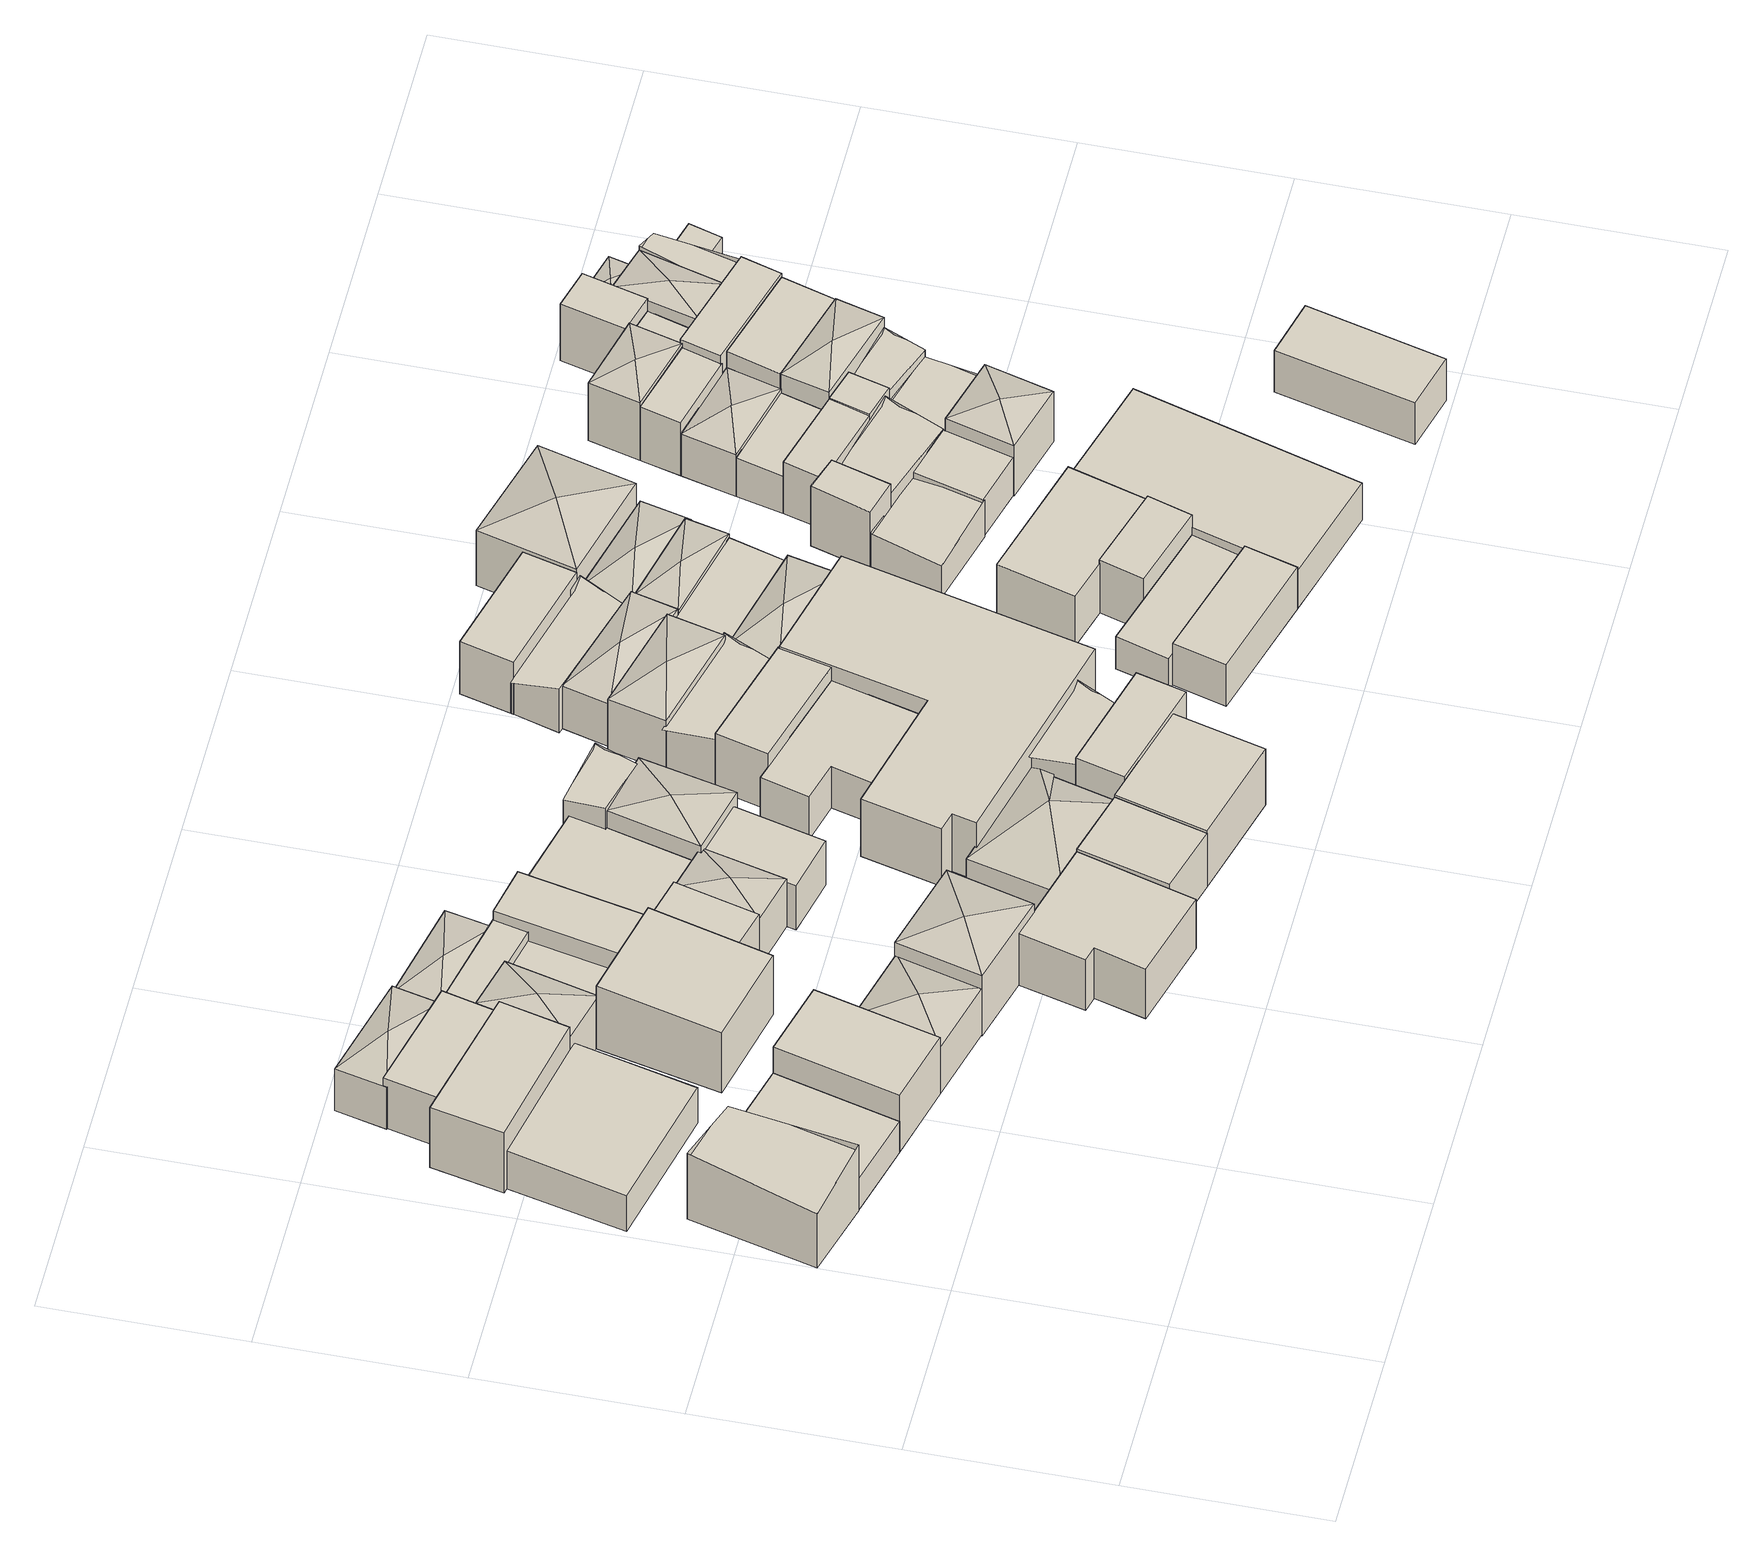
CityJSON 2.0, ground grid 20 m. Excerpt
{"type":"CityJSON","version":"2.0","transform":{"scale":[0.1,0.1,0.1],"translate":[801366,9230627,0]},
"CityObjects":{
"building1":{"type":"Building","attributes":{"Building Type":"Residential","Roof Shape":"gable","Roof Material":"Concrete Aluminum Tile","Roof Material Code":2,"Roof Direction":"northwest","Building Height":7.22,"Roof Slope":26.5,"Footprint Area":105.76,"Solar PV Capacity Low":13.24,"Solar PV Capacity High":17.39,"Solar Annual Energy Low":19094,"Solar Annual Energy High":25164,"Suitable PV Area":79.05},"geometry":[{"type":"MultiSurface","lod":"2.2","boundaries":[[[0,1,2,3]],[[3,2,4,5]],[[2,1,6,4]],[[1,0,7,6]],[[0,3,5,7]],[[5,4,6,7]]]}]},
"building2":{"type":"Building","attributes":{"Building Type":"Residential","Roof Shape":"flat","Roof Material":"Concrete Aluminum Tile","Roof Material Code":2,"Roof Direction":"northwest","Building Height":4.13,"Roof Slope":11.6,"Footprint Area":110.93,"Solar PV Capacity Low":13.89,"Solar PV Capacity High":18.24,"Solar Annual Energy Low":20027,"Solar Annual Energy High":26394,"Suitable PV Area":82.92},"geometry":[{"type":"MultiSurface","lod":"2.2","boundaries":[[[8,9,10,11]],[[11,10,12,13]],[[10,9,14,12]],[[9,8,15,14]],[[8,11,13,15]],[[13,12,14,15]]]}]},
"building3":{"type":"Building","attributes":{"Building Type":"Residential","Roof Shape":"shed","Roof Material":"Concrete Aluminum Tile","Roof Material Code":2,"Roof Direction":"northwest","Building Height":4.68,"Roof Slope":11.2,"Footprint Area":185.72,"Solar PV Capacity Low":23.25,"Solar PV Capacity High":30.54,"Solar Annual Energy Low":33531,"Solar Annual Energy High":44192,"Suitable PV Area":138.83},"geometry":[{"type":"MultiSurface","lod":"2.2","boundaries":[[[16,17,18,19]],[[19,18,20,21]],[[18,17,22,20]],[[17,16,23,22]],[[16,19,21,23]],[[21,20,22,23]]]}]},
"building4":{"type":"Building","attributes":{"Building Type":"Residential","Roof Shape":"flat","Roof Material":"Concrete Aluminum Tile","Roof Material Code":2,"Roof Direction":"northwest","Building Height":7.89,"Roof Slope":10.2,"Footprint Area":103.19,"Solar PV Capacity Low":12.92,"Solar PV Capacity High":16.97,"Solar Annual Energy Low":18631,"Solar Annual Energy High":24553,"Suitable PV Area":77.14},"geometry":[{"type":"MultiSurface","lod":"2.2","boundaries":[[[24,25,26,27]],[[27,26,28,29]],[[26,25,30,28]],[[25,24,31,30]],[[24,27,29,31]],[[29,28,30,31]]]}]},
"building5":{"type":"Building","attributes":{"Building Type":"Residential","Roof Shape":"flat","Roof Material":"Concrete Aluminum Tile","Roof Material Code":2,"Roof Direction":"northwest","Building Height":7.5,"Roof Slope":12.9,"Footprint Area":102.4,"Solar PV Capacity Low":12.82,"Solar PV Capacity High":16.84,"Solar Annual Energy Low":18487,"Solar Annual Energy High":24365,"Suitable PV Area":76.54},"geometry":[{"type":"MultiSurface","lod":"2.2","boundaries":[[[10,32,33,11]],[[11,33,34,35]],[[33,32,36,34]],[[32,10,37,36]],[[10,11,35,37]],[[35,34,36,37]]]}]},
"building6":{"type":"Building","attributes":{"Building Type":"Residential","Roof Shape":"flat","Roof Material":"Concrete Aluminum Tile","Roof Material Code":2,"Roof Direction":"northwest","Building Height":6.5,"Roof Slope":14.9,"Footprint Area":69.99,"Solar PV Capacity Low":8.76,"Solar PV Capacity High":11.51,"Solar Annual Energy Low":12636,"Solar Annual Energy High":16653,"Suitable PV Area":52.32},"geometry":[{"type":"MultiSurface","lod":"2.2","boundaries":[[[38,39,26,40]],[[40,26,41,42]],[[26,39,43,41]],[[39,38,44,43]],[[38,40,42,44]],[[42,41,43,44]]]}]},
"building7":{"type":"Building","attributes":{"Building Type":"Residential","Roof Shape":"hip","Roof Material":"Concrete Aluminum Tile","Roof Material Code":2,"Roof Direction":"northwest","Building Height":5.49,"Roof Slope":28.9,"Footprint Area":57.15,"Solar PV Capacity Low":7.16,"Solar PV Capacity High":9.4,"Solar Annual Energy Low":10317,"Solar Annual Energy High":13597,"Suitable PV Area":42.72},"geometry":[{"type":"MultiSurface","lod":"2.2","boundaries":[[[45,46,47,48]],[[48,47,49,50]],[[47,46,51,49]],[[46,45,52,51]],[[45,48,50,52]],[[50,49,53]],[[49,51,53]],[[51,52,53]],[[52,50,53]]]}]},
"building8":{"type":"Building","attributes":{"Building Type":"Residential","Roof Shape":"hip","Roof Material":"Concrete Aluminum Tile","Roof Material Code":2,"Roof Direction":"northwest","Building Height":6.13,"Roof Slope":29.4,"Footprint Area":73.47,"Solar PV Capacity Low":9.2,"Solar PV Capacity High":12.08,"Solar Annual Energy Low":13265,"Solar Annual Energy High":17482,"Suitable PV Area":54.92},"geometry":[{"type":"MultiSurface","lod":"2.2","boundaries":[[[54,55,56,32]],[[32,56,57,58]],[[56,55,59,57]],[[55,54,60,59]],[[54,32,58,60]],[[58,57,61]],[[57,59,61]],[[59,60,61]],[[60,58,61]]]}]},
"building9":{"type":"Building","attributes":{"Building Type":"Residential","Roof Shape":"hip","Roof Material":"Concrete Aluminum Tile","Roof Material Code":2,"Roof Direction":"northwest","Building Height":6.45,"Roof Slope":25.4,"Footprint Area":54.97,"Solar PV Capacity Low":6.88,"Solar PV Capacity High":9.04,"Solar Annual Energy Low":9925,"Solar Annual Energy High":13080,"Suitable PV Area":41.09},"geometry":[{"type":"MultiSurface","lod":"2.2","boundaries":[[[62,25,63,64]],[[64,63,65,66]],[[63,25,67,65]],[[25,62,68,67]],[[62,64,66,68]],[[66,65,69]],[[65,67,69]],[[67,68,69]],[[68,66,69]]]}]},
"building10":{"type":"Building","attributes":{"Building Type":"Residential","Roof Shape":"shed","Roof Material":"Concrete Aluminum Tile","Roof Material Code":2,"Roof Direction":"northwest","Building Height":7.83,"Roof Slope":18.7,"Footprint Area":134.21,"Solar PV Capacity Low":16.8,"Solar PV Capacity High":22.07,"Solar Annual Energy Low":24230,"Solar Annual Energy High":31934,"Suitable PV Area":100.32},"geometry":[{"type":"MultiSurface","lod":"2.2","boundaries":[[[70,71,72,73]],[[73,72,74,75]],[[72,71,76,74]],[[71,70,77,76]],[[70,73,75,77]],[[75,74,76,77]]]}]},
"building11":{"type":"Building","attributes":{"Building Type":"Residential","Roof Shape":"flat","Roof Material":"Concrete Aluminum Tile","Roof Material Code":2,"Roof Direction":"northwest","Building Height":4.42,"Roof Slope":11.5,"Footprint Area":55.48,"Solar PV Capacity Low":6.95,"Solar PV Capacity High":9.12,"Solar Annual Energy Low":10016,"Solar Annual Energy High":13200,"Suitable PV Area":41.47},"geometry":[{"type":"MultiSurface","lod":"2.2","boundaries":[[[64,63,78,79]],[[79,78,80,81]],[[78,63,82,80]],[[63,64,83,82]],[[64,79,81,83]],[[81,80,82,83]]]}]},
"building12":{"type":"Building","attributes":{"Building Type":"Residential","Roof Shape":"hip","Roof Material":"Concrete Aluminum Tile","Roof Material Code":2,"Roof Direction":"northwest","Building Height":7.87,"Roof Slope":21.6,"Footprint Area":88.75,"Solar PV Capacity Low":11.11,"Solar PV Capacity High":14.6,"Solar Annual Energy Low":16024,"Solar Annual Energy High":21118,"Suitable PV Area":66.34},"geometry":[{"type":"MultiSurface","lod":"2.2","boundaries":[[[84,85,86,87]],[[87,86,88,89]],[[86,85,90,88]],[[85,84,91,90]],[[84,87,89,91]],[[89,88,92]],[[88,90,92]],[[90,91,92]],[[91,89,92]]]}]},
"building13":{"type":"Building","attributes":{"Building Type":"Residential","Roof Shape":"shed","Roof Material":"Concrete Aluminum Tile","Roof Material Code":2,"Roof Direction":"northwest","Building Height":5.52,"Roof Slope":18,"Footprint Area":36.79,"Solar PV Capacity Low":4.61,"Solar PV Capacity High":6.05,"Solar Annual Energy Low":6643,"Solar Annual Energy High":8754,"Suitable PV Area":27.5},"geometry":[{"type":"MultiSurface","lod":"2.2","boundaries":[[[93,94,62,64,95]],[[95,64,96,97]],[[64,62,98,96]],[[62,94,99,98]],[[94,93,100,99]],[[93,95,97,100]],[[97,96,98,99,100]]]}]},
"building14":{"type":"Building","attributes":{"Building Type":"Residential","Roof Shape":"shed","Roof Material":"Concrete Aluminum Tile","Roof Material Code":2,"Roof Direction":"northwest","Building Height":6.46,"Roof Slope":15.8,"Footprint Area":128.31,"Solar PV Capacity Low":16.07,"Solar PV Capacity High":21.1,"Solar Annual Energy Low":23166,"Solar Annual Energy High":30531,"Suitable PV Area":95.91},"geometry":[{"type":"MultiSurface","lod":"2.2","boundaries":[[[101,102,103,104,105,106]],[[106,105,107,108]],[[105,104,109,107]],[[104,103,110,109]],[[103,102,111,110]],[[102,101,112,111]],[[101,106,108,112]],[[108,107,109,110,111,112]]]}]},
"building15":{"type":"Building","attributes":{"Building Type":"Residential","Roof Shape":"hip","Roof Material":"Concrete Aluminum Tile","Roof Material Code":2,"Roof Direction":"northwest","Building Height":4.58,"Roof Slope":28.4,"Footprint Area":53.28,"Solar PV Capacity Low":6.67,"Solar PV Capacity High":8.76,"Solar Annual Energy Low":9619,"Solar Annual Energy High":12677,"Suitable PV Area":39.82},"geometry":[{"type":"MultiSurface","lod":"2.2","boundaries":[[[47,93,113,48]],[[48,113,114,115]],[[113,93,116,114]],[[93,47,117,116]],[[47,48,115,117]],[[115,114,118]],[[114,116,118]],[[116,117,118]],[[117,115,118]]]}]},
"building16":{"type":"Building","attributes":{"Building Type":"Residential","Roof Shape":"flat","Roof Material":"Concrete Aluminum Tile","Roof Material Code":2,"Roof Direction":"northwest","Building Height":7.01,"Roof Slope":8.9,"Footprint Area":42.12,"Solar PV Capacity Low":5.27,"Solar PV Capacity High":6.93,"Solar Annual Energy Low":7604,"Solar Annual Energy High":10021,"Suitable PV Area":31.48},"geometry":[{"type":"MultiSurface","lod":"2.2","boundaries":[[[119,120,121,122]],[[122,121,123,124]],[[121,120,125,123]],[[120,119,126,125]],[[119,122,124,126]],[[124,123,125,126]]]}]},
"building17":{"type":"Building","attributes":{"Building Type":"Residential","Roof Shape":"flat","Roof Material":"Concrete Aluminum Tile","Roof Material Code":2,"Roof Direction":"northwest","Building Height":6.85,"Roof Slope":13.2,"Footprint Area":67.96,"Solar PV Capacity Low":8.51,"Solar PV Capacity High":11.18,"Solar Annual Energy Low":12270,"Solar Annual Energy High":16171,"Suitable PV Area":50.8},"geometry":[{"type":"MultiSurface","lod":"2.2","boundaries":[[[127,128,129,130]],[[130,129,131,132]],[[129,128,133,131]],[[128,127,134,133]],[[127,130,132,134]],[[132,131,133,134]]]}]},
"building18":{"type":"Building","attributes":{"Building Type":"Residential","Roof Shape":"hip","Roof Material":"Concrete Aluminum Tile","Roof Material Code":2,"Roof Direction":"northwest","Building Height":6.29,"Roof Slope":25.9,"Footprint Area":47.4,"Solar PV Capacity Low":5.94,"Solar PV Capacity High":7.8,"Solar Annual Energy Low":8558,"Solar Annual Energy High":11279,"Suitable PV Area":35.43},"geometry":[{"type":"MultiSurface","lod":"2.2","boundaries":[[[135,136,122,121]],[[121,122,137,138]],[[122,136,139,137]],[[136,135,140,139]],[[135,121,138,140]],[[138,137,141]],[[137,139,141]],[[139,140,141]],[[140,138,141]]]}]},
"building19":{"type":"Building","attributes":{"Building Type":"Residential","Roof Shape":"flat","Roof Material":"Concrete Aluminum Tile","Roof Material Code":2,"Roof Direction":"northwest","Building Height":7.1,"Roof Slope":7.3,"Footprint Area":67.69,"Solar PV Capacity Low":8.48,"Solar PV Capacity High":11.13,"Solar Annual Energy Low":12221,"Solar Annual Energy High":16106,"Suitable PV Area":50.6},"geometry":[{"type":"MultiSurface","lod":"2.2","boundaries":[[[142,106,143,144]],[[144,143,145,146]],[[143,106,147,145]],[[106,142,148,147]],[[142,144,146,148]],[[146,145,147,148]]]}]},
"building20":{"type":"Building","attributes":{"Building Type":"Residential","Roof Shape":"shed","Roof Material":"Concrete Aluminum Tile","Roof Material Code":2,"Roof Direction":"northwest","Building Height":4.85,"Roof Slope":13.1,"Footprint Area":131.95,"Solar PV Capacity Low":16.52,"Solar PV Capacity High":21.7,"Solar Annual Energy Low":23822,"Solar Annual Energy High":31396,"Suitable PV Area":98.63},"geometry":[{"type":"MultiSurface","lod":"2.2","boundaries":[[[149,150,151,152]],[[152,151,153,154]],[[151,150,155,153]],[[150,149,156,155]],[[149,152,154,156]],[[154,153,155,156]]]}]},
"building21":{"type":"Building","attributes":{"Building Type":"Residential","Roof Shape":"shed","Roof Material":"Concrete Aluminum Tile","Roof Material Code":2,"Roof Direction":"northwest","Building Height":5.81,"Roof Slope":19,"Footprint Area":61.01,"Solar PV Capacity Low":7.64,"Solar PV Capacity High":10.03,"Solar Annual Energy Low":11016,"Solar Annual Energy High":14518,"Suitable PV Area":45.61},"geometry":[{"type":"MultiSurface","lod":"2.2","boundaries":[[[157,158,159,160]],[[160,159,161,162]],[[159,158,163,161]],[[158,157,164,163]],[[157,160,162,164]],[[162,161,163,164]]]}]},
"building22":{"type":"Building","attributes":{"Building Type":"Residential","Roof Shape":"hip","Roof Material":"Concrete Aluminum Tile","Roof Material Code":2,"Roof Direction":"northwest","Building Height":4.32,"Roof Slope":23.6,"Footprint Area":125.4,"Solar PV Capacity Low":15.7,"Solar PV Capacity High":20.62,"Solar Annual Energy Low":22640,"Solar Annual Energy High":29837,"Suitable PV Area":93.73},"geometry":[{"type":"MultiSurface","lod":"2.2","boundaries":[[[165,166,167,168,169,170]],[[170,169,171,172]],[[169,168,173,171]],[[168,167,174,173]],[[167,166,175,174]],[[166,165,176,175]],[[165,170,172,176]],[[172,171,177]],[[171,173,177]],[[173,174,177]],[[174,175,177]],[[175,176,177]],[[176,172,177]]]}]},
"building23":{"type":"Building","attributes":{"Building Type":"Residential","Roof Shape":"hip","Roof Material":"Concrete Aluminum Tile","Roof Material Code":2,"Roof Direction":"northwest","Building Height":7.17,"Roof Slope":25.2,"Footprint Area":71.19,"Solar PV Capacity Low":8.91,"Solar PV Capacity High":11.71,"Solar Annual Energy Low":12853,"Solar Annual Energy High":16939,"Suitable PV Area":53.21},"geometry":[{"type":"MultiSurface","lod":"2.2","boundaries":[[[178,179,180,181]],[[181,180,182,183]],[[180,179,184,182]],[[179,178,185,184]],[[178,181,183,185]],[[183,182,186]],[[182,184,186]],[[184,185,186]],[[185,183,186]]]}]},
"building24":{"type":"Building","attributes":{"Building Type":"Residential","Roof Shape":"flat","Roof Material":"Concrete Aluminum Tile","Roof Material Code":2,"Roof Direction":"northwest","Building Height":7.36,"Roof Slope":13,"Footprint Area":106.56,"Solar PV Capacity Low":13.34,"Solar PV Capacity High":17.52,"Solar Annual Energy Low":19238,"Solar Annual Energy High":25354,"Suitable PV Area":79.65},"geometry":[{"type":"MultiSurface","lod":"2.2","boundaries":[[[142,144,187,188]],[[188,187,189,190]],[[187,144,191,189]],[[144,142,192,191]],[[142,188,190,192]],[[190,189,191,192]]]}]},
"building25":{"type":"Building","attributes":{"Building Type":"Residential","Roof Shape":"gable","Roof Material":"Concrete Aluminum Tile","Roof Material Code":2,"Roof Direction":"northwest","Building Height":7.01,"Roof Slope":32,"Footprint Area":28.76,"Solar PV Capacity Low":3.6,"Solar PV Capacity High":4.73,"Solar Annual Energy Low":5192,"Solar Annual Energy High":6843,"Suitable PV Area":21.5},"geometry":[{"type":"MultiSurface","lod":"2.2","boundaries":[[[193,194,195,196]],[[196,195,197,198]],[[195,194,199,197]],[[194,193,200,199]],[[193,196,198,200]],[[198,197,199,200]]]}]},
"building26":{"type":"Building","attributes":{"Building Type":"Residential","Roof Shape":"flat","Roof Material":"Concrete Aluminum Tile","Roof Material Code":2,"Roof Direction":"northwest","Building Height":7.93,"Roof Slope":13.1,"Footprint Area":59.6,"Solar PV Capacity Low":7.46,"Solar PV Capacity High":9.8,"Solar Annual Energy Low":10760,"Solar Annual Energy High":14181,"Suitable PV Area":44.55},"geometry":[{"type":"MultiSurface","lod":"2.2","boundaries":[[[201,169,202,203]],[[203,202,204,205]],[[202,169,206,204]],[[169,201,207,206]],[[201,203,205,207]],[[205,204,206,207]]]}]},
"building27":{"type":"Building","attributes":{"Building Type":"Residential","Roof Shape":"gable","Roof Material":"Concrete Aluminum Tile","Roof Material Code":2,"Roof Direction":"northwest","Building Height":5.54,"Roof Slope":34.6,"Footprint Area":46.16,"Solar PV Capacity Low":5.78,"Solar PV Capacity High":7.59,"Solar Annual Energy Low":8333,"Solar Annual Energy High":10982,"Suitable PV Area":34.5},"geometry":[{"type":"MultiSurface","lod":"2.2","boundaries":[[[208,201,209,210]],[[210,209,211,212]],[[209,201,213,211]],[[201,208,214,213]],[[208,210,212,214]],[[212,211,213,214]]]}]},
"building28":{"type":"Building","attributes":{"Building Type":"Residential","Roof Shape":"shed","Roof Material":"Concrete Aluminum Tile","Roof Material Code":2,"Roof Direction":"northwest","Building Height":5.38,"Roof Slope":12.7,"Footprint Area":113.31,"Solar PV Capacity Low":14.19,"Solar PV Capacity High":18.63,"Solar Annual Energy Low":20458,"Solar Annual Energy High":26961,"Suitable PV Area":84.7},"geometry":[{"type":"MultiSurface","lod":"2.2","boundaries":[[[215,216,217,218,219,220]],[[220,219,221,222]],[[219,218,223,221]],[[218,217,224,223]],[[217,216,225,224]],[[216,215,226,225]],[[215,220,222,226]],[[222,221,223,224,225,226]]]}]},
"building29":{"type":"Building","attributes":{"Building Type":"Residential","Roof Shape":"flat","Roof Material":"Concrete Aluminum Tile","Roof Material Code":2,"Roof Direction":"northwest","Building Height":7.58,"Roof Slope":11.7,"Footprint Area":454.85,"Solar PV Capacity Low":56.95,"Solar PV Capacity High":74.8,"Solar Annual Energy Low":82120,"Solar Annual Energy High":108228,"Suitable PV Area":340},"geometry":[{"type":"MultiSurface","lod":"2.2","boundaries":[[[227,219,228,229,230,231,232,233]],[[233,232,234,235]],[[232,231,236,234]],[[231,230,237,236]],[[230,229,238,237]],[[229,228,239,238]],[[228,219,240,239]],[[219,227,241,240]],[[227,233,235,241]],[[235,234,236,237,238,239,240,241]]]}]},
"building30":{"type":"Building","attributes":{"Building Type":"Residential","Roof Shape":"flat","Roof Material":"Concrete Glazed Tile","Roof Material Code":1,"Roof Direction":"northwest","Building Height":7.42,"Roof Slope":12.2,"Footprint Area":64.78,"Solar PV Capacity Low":8.11,"Solar PV Capacity High":10.65,"Solar Annual Energy Low":11696,"Solar Annual Energy High":15414,"Suitable PV Area":48.42},"geometry":[{"type":"MultiSurface","lod":"2.2","boundaries":[[[242,243,220,244]],[[244,220,245,246]],[[220,243,247,245]],[[243,242,248,247]],[[242,244,246,248]],[[246,245,247,248]]]}]},
"building31":{"type":"Building","attributes":{"Building Type":"Residential","Roof Shape":"gable","Roof Material":"Concrete Aluminum Tile","Roof Material Code":2,"Roof Direction":"northwest","Building Height":5.22,"Roof Slope":26.1,"Footprint Area":65.42,"Solar PV Capacity Low":8.19,"Solar PV Capacity High":10.76,"Solar Annual Energy Low":11810,"Solar Annual Energy High":15565,"Suitable PV Area":48.9},"geometry":[{"type":"MultiSurface","lod":"2.2","boundaries":[[[249,242,244,250]],[[250,244,251,252]],[[244,242,253,251]],[[242,249,254,253]],[[249,250,252,254]],[[252,251,253,254]]]}]},
"building32":{"type":"Building","attributes":{"Building Type":"Residential","Roof Shape":"hip","Roof Material":"Concrete Aluminum Tile","Roof Material Code":2,"Roof Direction":"northwest","Building Height":6.74,"Roof Slope":27.2,"Footprint Area":69.08,"Solar PV Capacity Low":8.65,"Solar PV Capacity High":11.36,"Solar Annual Energy Low":12472,"Solar Annual Energy High":16437,"Suitable PV Area":51.64},"geometry":[{"type":"MultiSurface","lod":"2.2","boundaries":[[[255,256,257,258]],[[258,257,259,260]],[[257,256,261,259]],[[256,255,262,261]],[[255,258,260,262]],[[260,259,263]],[[259,261,263]],[[261,262,263]],[[262,260,263]]]}]},
"building33":{"type":"Building","attributes":{"Building Type":"Residential","Roof Shape":"hip","Roof Material":"Concrete Aluminum Tile","Roof Material Code":2,"Roof Direction":"northwest","Building Height":5.63,"Roof Slope":26.9,"Footprint Area":63.54,"Solar PV Capacity Low":7.96,"Solar PV Capacity High":10.45,"Solar Annual Energy Low":11472,"Solar Annual Energy High":15119,"Suitable PV Area":47.5},"geometry":[{"type":"MultiSurface","lod":"2.2","boundaries":[[[264,265,266,267]],[[267,266,268,269]],[[266,265,270,268]],[[265,264,271,270]],[[264,267,269,271]],[[269,268,272]],[[268,270,272]],[[270,271,272]],[[271,269,272]]]}]},
"building34":{"type":"Building","attributes":{"Building Type":"Residential","Roof Shape":"flat","Roof Material":"Concrete Aluminum Tile","Roof Material Code":2,"Roof Direction":"northwest","Building Height":5.51,"Roof Slope":14.9,"Footprint Area":74.18,"Solar PV Capacity Low":9.29,"Solar PV Capacity High":12.2,"Solar Annual Energy Low":13392,"Solar Annual Energy High":17649,"Suitable PV Area":55.45},"geometry":[{"type":"MultiSurface","lod":"2.2","boundaries":[[[273,274,275,276]],[[276,275,277,278]],[[275,274,279,277]],[[274,273,280,279]],[[273,276,278,280]],[[278,277,279,280]]]}]},
"building35":{"type":"Building","attributes":{"Building Type":"Residential","Roof Shape":"gable","Roof Material":"Concrete Aluminum Tile","Roof Material Code":2,"Roof Direction":"northwest","Building Height":4.03,"Roof Slope":30.1,"Footprint Area":64.43,"Solar PV Capacity Low":8.07,"Solar PV Capacity High":10.6,"Solar Annual Energy Low":11632,"Solar Annual Energy High":15330,"Suitable PV Area":48.16},"geometry":[{"type":"MultiSurface","lod":"2.2","boundaries":[[[281,282,283,284]],[[284,283,285,286]],[[283,282,287,285]],[[282,281,288,287]],[[281,284,286,288]],[[286,285,287,288]]]}]},
"building36":{"type":"Building","attributes":{"Building Type":"Residential","Roof Shape":"hip","Roof Material":"Concrete Aluminum Tile","Roof Material Code":2,"Roof Direction":"northwest","Building Height":5.24,"Roof Slope":26.4,"Footprint Area":65.65,"Solar PV Capacity Low":8.22,"Solar PV Capacity High":10.8,"Solar Annual Energy Low":11853,"Solar Annual Energy High":15621,"Suitable PV Area":49.07},"geometry":[{"type":"MultiSurface","lod":"2.2","boundaries":[[[289,227,233,290]],[[290,233,291,292]],[[233,227,293,291]],[[227,289,294,293]],[[289,290,292,294]],[[292,291,295]],[[291,293,295]],[[293,294,295]],[[294,292,295]]]}]},
"building37":{"type":"Building","attributes":{"Building Type":"Residential","Roof Shape":"shed","Roof Material":"Concrete Aluminum Tile","Roof Material Code":2,"Roof Direction":"northwest","Building Height":4,"Roof Slope":19.4,"Footprint Area":77.12,"Solar PV Capacity Low":9.66,"Solar PV Capacity High":12.68,"Solar Annual Energy Low":13923,"Solar Annual Energy High":18350,"Suitable PV Area":57.65},"geometry":[{"type":"MultiSurface","lod":"2.2","boundaries":[[[296,297,276,298]],[[298,276,299,300]],[[276,297,301,299]],[[297,296,302,301]],[[296,298,300,302]],[[300,299,301,302]]]}]},
"building38":{"type":"Building","attributes":{"Building Type":"Residential","Roof Shape":"flat","Roof Material":"Concrete Aluminum Tile","Roof Material Code":2,"Roof Direction":"northwest","Building Height":6.92,"Roof Slope":7.7,"Footprint Area":68.35,"Solar PV Capacity Low":8.56,"Solar PV Capacity High":11.24,"Solar Annual Energy Low":12340,"Solar Annual Energy High":16263,"Suitable PV Area":51.09},"geometry":[{"type":"MultiSurface","lod":"2.2","boundaries":[[[303,304,305,306]],[[306,305,307,308]],[[305,304,309,307]],[[304,303,310,309]],[[303,306,308,310]],[[308,307,309,310]]]}]},
"building39":{"type":"Building","attributes":{"Building Type":"Residential","Roof Shape":"shed","Roof Material":"Concrete Aluminum Tile","Roof Material Code":2,"Roof Direction":"northwest","Building Height":4.63,"Roof Slope":18.3,"Footprint Area":73.44,"Solar PV Capacity Low":9.19,"Solar PV Capacity High":12.08,"Solar Annual Energy Low":13258,"Solar Annual Energy High":17474,"Suitable PV Area":54.89},"geometry":[{"type":"MultiSurface","lod":"2.2","boundaries":[[[258,257,311,312]],[[312,311,313,314]],[[311,257,315,313]],[[257,258,316,315]],[[258,312,314,316]],[[314,313,315,316]]]}]},
"building40":{"type":"Building","attributes":{"Building Type":"Residential","Roof Shape":"shed","Roof Material":"Concrete Aluminum Tile","Roof Material Code":2,"Roof Direction":"northwest","Building Height":6.82,"Roof Slope":12.6,"Footprint Area":41.54,"Solar PV Capacity Low":5.2,"Solar PV Capacity High":6.83,"Solar Annual Energy Low":7499,"Solar Annual Energy High":9884,"Suitable PV Area":31.05},"geometry":[{"type":"MultiSurface","lod":"2.2","boundaries":[[[317,318,298,319]],[[319,298,320,321]],[[298,318,322,320]],[[318,317,323,322]],[[317,319,321,323]],[[321,320,322,323]]]}]},
"building41":{"type":"Building","attributes":{"Building Type":"Residential","Roof Shape":"hip","Roof Material":"Concrete Aluminum Tile","Roof Material Code":2,"Roof Direction":"northwest","Building Height":5.27,"Roof Slope":23.1,"Footprint Area":46.8,"Solar PV Capacity Low":5.86,"Solar PV Capacity High":7.7,"Solar Annual Energy Low":8449,"Solar Annual Energy High":11135,"Suitable PV Area":34.98},"geometry":[{"type":"MultiSurface","lod":"2.2","boundaries":[[[324,325,266,312]],[[312,266,326,327]],[[266,325,328,326]],[[325,324,329,328]],[[324,312,327,329]],[[327,326,330]],[[326,328,330]],[[328,329,330]],[[329,327,330]]]}]},
"building42":{"type":"Building","attributes":{"Building Type":"Residential","Roof Shape":"shed","Roof Material":"Concrete Aluminum Tile","Roof Material Code":2,"Roof Direction":"northwest","Building Height":6.45,"Roof Slope":19.3,"Footprint Area":110.51,"Solar PV Capacity Low":13.84,"Solar PV Capacity High":18.17,"Solar Annual Energy Low":19952,"Solar Annual Energy High":26295,"Suitable PV Area":82.61},"geometry":[{"type":"MultiSurface","lod":"2.2","boundaries":[[[331,319,332,333]],[[333,332,334,335]],[[332,319,336,334]],[[319,331,337,336]],[[331,333,335,337]],[[335,334,336,337]]]}]},
"building43":{"type":"Building","attributes":{"Building Type":"Residential","Roof Shape":"hip","Roof Material":"Concrete Aluminum Tile","Roof Material Code":2,"Roof Direction":"northwest","Building Height":4.45,"Roof Slope":24.2,"Footprint Area":61.23,"Solar PV Capacity Low":7.67,"Solar PV Capacity High":10.07,"Solar Annual Energy Low":11054,"Solar Annual Energy High":14569,"Suitable PV Area":45.77},"geometry":[{"type":"MultiSurface","lod":"2.2","boundaries":[[[284,338,339,340]],[[340,339,341,342]],[[339,338,343,341]],[[338,284,344,343]],[[284,340,342,344]],[[342,341,345]],[[341,343,345]],[[343,344,345]],[[344,342,345]]]}]},
"building44":{"type":"Building","attributes":{"Building Type":"Residential","Roof Shape":"gable","Roof Material":"Concrete Aluminum Tile","Roof Material Code":2,"Roof Direction":"northwest","Building Height":4.17,"Roof Slope":25.1,"Footprint Area":59.95,"Solar PV Capacity Low":7.51,"Solar PV Capacity High":9.86,"Solar Annual Energy Low":10824,"Solar Annual Energy High":14265,"Suitable PV Area":44.81},"geometry":[{"type":"MultiSurface","lod":"2.2","boundaries":[[[346,347,348,349]],[[349,348,350,351]],[[348,347,352,350]],[[347,346,353,352]],[[346,349,351,353]],[[351,350,352,353]]]}]},
"building45":{"type":"Building","attributes":{"Building Type":"Residential","Roof Shape":"hip","Roof Material":"Concrete Aluminum Tile","Roof Material Code":2,"Roof Direction":"northwest","Building Height":7.28,"Roof Slope":25.6,"Footprint Area":121.21,"Solar PV Capacity Low":15.18,"Solar PV Capacity High":19.93,"Solar Annual Energy Low":21884,"Solar Annual Energy High":28841,"Suitable PV Area":90.6},"geometry":[{"type":"MultiSurface","lod":"2.2","boundaries":[[[354,305,355,356]],[[356,355,357,358]],[[355,305,359,357]],[[305,354,360,359]],[[354,356,358,360]],[[358,357,361]],[[357,359,361]],[[359,360,361]],[[360,358,361]]]}]},
"building46":{"type":"Building","attributes":{"Building Type":"Residential","Roof Shape":"shed","Roof Material":"Concrete Aluminum Tile","Roof Material Code":2,"Roof Direction":"northwest","Building Height":7.7,"Roof Slope":16.7,"Footprint Area":23.23,"Solar PV Capacity Low":2.91,"Solar PV Capacity High":3.82,"Solar Annual Energy Low":4194,"Solar Annual Energy High":5527,"Suitable PV Area":17.36},"geometry":[{"type":"MultiSurface","lod":"2.2","boundaries":[[[362,349,363,364]],[[364,363,365,366]],[[363,349,367,365]],[[349,362,368,367]],[[362,364,366,368]],[[366,365,367,368]]]}]},
"building47":{"type":"Building","attributes":{"Building Type":"Residential","Roof Shape":"shed","Roof Material":"Concrete Aluminum Tile","Roof Material Code":2,"Roof Direction":"northwest","Building Height":4.9,"Roof Slope":14.8,"Footprint Area":290.03,"Solar PV Capacity Low":36.31,"Solar PV Capacity High":47.7,"Solar Annual Energy Low":52364,"Solar Annual Energy High":69011,"Suitable PV Area":216.8},"geometry":[{"type":"MultiSurface","lod":"2.2","boundaries":[[[275,369,370,332]],[[332,370,371,372]],[[370,369,373,371]],[[369,275,374,373]],[[275,332,372,374]],[[372,371,373,374]]]}]},
"building48":{"type":"Building","attributes":{"Building Type":"Residential","Roof Shape":"flat","Roof Material":"Concrete Aluminum Tile","Roof Material Code":2,"Roof Direction":"northwest","Building Height":5.03,"Roof Slope":14.6,"Footprint Area":42.32,"Solar PV Capacity Low":5.3,"Solar PV Capacity High":6.96,"Solar Annual Energy Low":7640,"Solar Annual Energy High":10069,"Suitable PV Area":31.63},"geometry":[{"type":"MultiSurface","lod":"2.2","boundaries":[[[375,376,377,348]],[[348,377,378,379]],[[377,376,380,378]],[[376,375,381,380]],[[375,348,379,381]],[[379,378,380,381]]]}]},
"building49":{"type":"Building","attributes":{"Building Type":"Residential","Roof Shape":"gable","Roof Material":"Concrete Aluminum Tile","Roof Material Code":2,"Roof Direction":"northwest","Building Height":5.09,"Roof Slope":28.2,"Footprint Area":61.49,"Solar PV Capacity Low":7.7,"Solar PV Capacity High":10.11,"Solar Annual Energy Low":11102,"Solar Annual Energy High":14632,"Suitable PV Area":45.97},"geometry":[{"type":"MultiSurface","lod":"2.2","boundaries":[[[364,363,377,382]],[[382,377,383,384]],[[377,363,385,383]],[[363,364,386,385]],[[364,382,384,386]],[[384,383,385,386]]]}]},
"building50":{"type":"Building","attributes":{"Building Type":"Residential","Roof Shape":"shed","Roof Material":"Concrete Aluminum Tile","Roof Material Code":2,"Roof Direction":"northwest","Building Height":6.59,"Roof Slope":16.2,"Footprint Area":36.62,"Solar PV Capacity Low":4.58,"Solar PV Capacity High":6.02,"Solar Annual Energy Low":6611,"Solar Annual Energy High":8713,"Suitable PV Area":27.37},"geometry":[{"type":"MultiSurface","lod":"2.2","boundaries":[[[387,388,389,390]],[[390,389,391,392]],[[389,388,393,391]],[[388,387,394,393]],[[387,390,392,394]],[[392,391,393,394]]]}]},
"building51":{"type":"Building","attributes":{"Building Type":"Residential","Roof Shape":"shed","Roof Material":"Concrete Aluminum Tile","Roof Material Code":2,"Roof Direction":"northwest","Building Height":4.86,"Roof Slope":16,"Footprint Area":43.79,"Solar PV Capacity Low":5.48,"Solar PV Capacity High":7.2,"Solar Annual Energy Low":7906,"Solar Annual Energy High":10419,"Suitable PV Area":32.73},"geometry":[{"type":"MultiSurface","lod":"2.2","boundaries":[[[390,389,395,396]],[[396,395,397,398]],[[395,389,399,397]],[[389,390,400,399]],[[390,396,398,400]],[[398,397,399,400]]]}]},
"building52":{"type":"Building","attributes":{"Building Type":"Residential","Roof Shape":"hip","Roof Material":"Concrete Aluminum Tile","Roof Material Code":2,"Roof Direction":"northwest","Building Height":6.64,"Roof Slope":25.5,"Footprint Area":52.82,"Solar PV Capacity Low":6.61,"Solar PV Capacity High":8.69,"Solar Annual Energy Low":9537,"Solar Annual Energy High":12569,"Suitable PV Area":39.48},"geometry":[{"type":"MultiSurface","lod":"2.2","boundaries":[[[401,402,403,404]],[[404,403,405,406]],[[403,402,407,405]],[[402,401,408,407]],[[401,404,406,408]],[[406,405,409]],[[405,407,409]],[[407,408,409]],[[408,406,409]]]}]},
"building53":{"type":"Building","attributes":{"Building Type":"Residential","Roof Shape":"hip","Roof Material":"Concrete Aluminum Tile","Roof Material Code":2,"Roof Direction":"northwest","Building Height":5.54,"Roof Slope":22.1,"Footprint Area":51.1,"Solar PV Capacity Low":6.4,"Solar PV Capacity High":8.4,"Solar Annual Energy Low":9225,"Solar Annual Energy High":12158,"Suitable PV Area":38.2},"geometry":[{"type":"MultiSurface","lod":"2.2","boundaries":[[[396,410,411,412]],[[412,411,413,414]],[[411,410,415,413]],[[410,396,416,415]],[[396,412,414,416]],[[414,413,417]],[[413,415,417]],[[415,416,417]],[[416,414,417]]]}]},
"building54":{"type":"Building","attributes":{"Building Type":"Residential","Roof Shape":"flat","Roof Material":"Concrete Aluminum Tile","Roof Material Code":2,"Roof Direction":"northwest","Building Height":6.76,"Roof Slope":5.5,"Footprint Area":15.33,"Solar PV Capacity Low":1.92,"Solar PV Capacity High":2.52,"Solar Annual Energy Low":2768,"Solar Annual Energy High":3648,"Suitable PV Area":11.46},"geometry":[{"type":"MultiSurface","lod":"2.2","boundaries":[[[418,419,420,389]],[[389,420,421,422]],[[420,419,423,421]],[[419,418,424,423]],[[418,389,422,424]],[[422,421,423,424]]]}]},
"building55":{"type":"Building","attributes":{"Building Type":"Residential","Roof Shape":"gable","Roof Material":"Concrete Aluminum Tile","Roof Material Code":2,"Roof Direction":"northwest","Building Height":4.37,"Roof Slope":25.5,"Footprint Area":46.72,"Solar PV Capacity Low":5.85,"Solar PV Capacity High":7.68,"Solar Annual Energy Low":8435,"Solar Annual Energy High":11116,"Suitable PV Area":34.92},"geometry":[{"type":"MultiSurface","lod":"2.2","boundaries":[[[382,404,403,425]],[[425,403,426,427]],[[403,404,428,426]],[[404,382,429,428]],[[382,425,427,429]],[[427,426,428,429]]]}]},
"building56":{"type":"Building","attributes":{"Building Type":"Residential","Roof Shape":"shed","Roof Material":"Concrete Aluminum Tile","Roof Material Code":2,"Roof Direction":"northwest","Building Height":6.95,"Roof Slope":18.1,"Footprint Area":33.38,"Solar PV Capacity Low":4.18,"Solar PV Capacity High":5.49,"Solar Annual Energy Low":6026,"Solar Annual Energy High":7941,"Suitable PV Area":24.95},"geometry":[{"type":"MultiSurface","lod":"2.2","boundaries":[[[412,430,431,432]],[[432,431,433,434]],[[431,430,435,433]],[[430,412,436,435]],[[412,432,434,436]],[[434,433,435,436]]]}]},
"building57":{"type":"Building","attributes":{"Building Type":"Residential","Roof Shape":"flat","Roof Material":"Concrete Aluminum Tile","Roof Material Code":2,"Roof Direction":"northwest","Building Height":5.51,"Roof Slope":13.5,"Footprint Area":87.18,"Solar PV Capacity Low":10.92,"Solar PV Capacity High":14.34,"Solar Annual Energy Low":15740,"Solar Annual Energy High":20744,"Suitable PV Area":65.17},"geometry":[{"type":"MultiSurface","lod":"2.2","boundaries":[[[437,438,439,440]],[[440,439,441,442]],[[439,438,443,441]],[[438,437,444,443]],[[437,440,442,444]],[[442,441,443,444]]]}]},
"building58":{"type":"Building","attributes":{"Building Type":"Residential","Roof Shape":"hip","Roof Material":"Concrete Aluminum Tile","Roof Material Code":2,"Roof Direction":"northwest","Building Height":7.55,"Roof Slope":22.4,"Footprint Area":44.24,"Solar PV Capacity Low":5.54,"Solar PV Capacity High":7.28,"Solar Annual Energy Low":7988,"Solar Annual Energy High":10527,"Suitable PV Area":33.07},"geometry":[{"type":"MultiSurface","lod":"2.2","boundaries":[[[432,431,445,446]],[[446,445,447,448]],[[445,431,449,447]],[[431,432,450,449]],[[432,446,448,450]],[[448,447,451]],[[447,449,451]],[[449,450,451]],[[450,448,451]]]}]},
"building59":{"type":"Building","attributes":{"Building Type":"Residential","Roof Shape":"gable","Roof Material":"Concrete Aluminum Tile","Roof Material Code":2,"Roof Direction":"northwest","Building Height":5.27,"Roof Slope":30.9,"Footprint Area":28.16,"Solar PV Capacity Low":3.53,"Solar PV Capacity High":4.63,"Solar Annual Energy Low":5085,"Solar Annual Energy High":6701,"Suitable PV Area":21.05},"geometry":[{"type":"MultiSurface","lod":"2.2","boundaries":[[[452,425,453,420]],[[420,453,454,455]],[[453,425,456,454]],[[425,452,457,456]],[[452,420,455,457]],[[455,454,456,457]]]}]},
"building60":{"type":"Building","attributes":{"Building Type":"Residential","Roof Shape":"hip","Roof Material":"Concrete Aluminum Tile","Roof Material Code":2,"Roof Direction":"northwest","Building Height":7.46,"Roof Slope":28.5,"Footprint Area":51.98,"Solar PV Capacity Low":6.51,"Solar PV Capacity High":8.55,"Solar Annual Energy Low":9385,"Solar Annual Energy High":12369,"Suitable PV Area":38.86},"geometry":[{"type":"MultiSurface","lod":"2.2","boundaries":[[[389,453,458,395]],[[395,458,459,460]],[[458,453,461,459]],[[453,389,462,461]],[[389,395,460,462]],[[460,459,463]],[[459,461,463]],[[461,462,463]],[[462,460,463]]]}]},
"building61":{"type":"Building","attributes":{"Building Type":"Residential","Roof Shape":"shed","Roof Material":"Concrete Aluminum Tile","Roof Material Code":2,"Roof Direction":"northwest","Building Height":7.41,"Roof Slope":10.2,"Footprint Area":57.75,"Solar PV Capacity Low":7.23,"Solar PV Capacity High":9.5,"Solar Annual Energy Low":10426,"Solar Annual Energy High":13741,"Suitable PV Area":43.17},"geometry":[{"type":"MultiSurface","lod":"2.2","boundaries":[[[395,458,464,411]],[[411,464,465,466]],[[464,458,467,465]],[[458,395,460,467]],[[395,411,466,460]],[[466,465,467,460]]]}]},
"building62":{"type":"Building","attributes":{"Building Type":"Residential","Roof Shape":"shed","Roof Material":"Concrete Aluminum Tile","Roof Material Code":2,"Roof Direction":"northwest","Building Height":5.71,"Roof Slope":18.8,"Footprint Area":18.22,"Solar PV Capacity Low":2.28,"Solar PV Capacity High":3,"Solar Annual Energy Low":3290,"Solar Annual Energy High":4336,"Suitable PV Area":13.62},"geometry":[{"type":"MultiSurface","lod":"2.2","boundaries":[[[468,469,470,445]],[[445,470,471,472]],[[470,469,473,471]],[[469,468,474,473]],[[468,445,472,474]],[[472,471,473,474]]]}]},
"building63":{"type":"Building","attributes":{"Building Type":"Residential","Roof Shape":"shed","Roof Material":"Concrete Aluminum Tile","Roof Material Code":2,"Roof Direction":"northwest","Building Height":7.98,"Roof Slope":11.6,"Footprint Area":47.85,"Solar PV Capacity Low":5.99,"Solar PV Capacity High":7.87,"Solar Annual Energy Low":8639,"Solar Annual Energy High":11386,"Suitable PV Area":35.77},"geometry":[{"type":"MultiSurface","lod":"2.2","boundaries":[[[475,464,476,468]],[[468,476,477,478]],[[476,464,479,477]],[[464,475,480,479]],[[475,468,478,480]],[[478,477,479,480]]]}]},
"building64":{"type":"Building","attributes":{"Building Type":"Residential","Roof Shape":"flat","Roof Material":"Concrete Aluminum Tile","Roof Material Code":2,"Roof Direction":"northwest","Building Height":7.46,"Roof Slope":10.8,"Footprint Area":28.46,"Solar PV Capacity Low":3.56,"Solar PV Capacity High":4.68,"Solar Annual Energy Low":5138,"Solar Annual Energy High":6772,"Suitable PV Area":21.27},"geometry":[{"type":"MultiSurface","lod":"2.2","boundaries":[[[481,470,482,483]],[[483,482,484,485]],[[482,470,486,484]],[[470,481,487,486]],[[481,483,485,487]],[[485,484,486,487]]]}]},
"building65":{"type":"Building","attributes":{"Building Type":"Residential","Roof Shape":"hip","Roof Material":"Concrete Aluminum Tile","Roof Material Code":2,"Roof Direction":"northwest","Building Height":7.18,"Roof Slope":27.5,"Footprint Area":45.75,"Solar PV Capacity Low":5.73,"Solar PV Capacity High":7.52,"Solar Annual Energy Low":8259,"Solar Annual Energy High":10885,"Suitable PV Area":34.19},"geometry":[{"type":"MultiSurface","lod":"2.2","boundaries":[[[488,489,490,491]],[[491,490,492,493]],[[490,489,494,492]],[[489,488,495,494]],[[488,491,493,495]],[[493,492,496]],[[492,494,496]],[[494,495,496]],[[495,493,496]]]}]},
"building66":{"type":"Building","attributes":{"Building Type":"Residential","Roof Shape":"hip","Roof Material":"Concrete Aluminum Tile","Roof Material Code":2,"Roof Direction":"northwest","Building Height":4.79,"Roof Slope":22.7,"Footprint Area":15.72,"Solar PV Capacity Low":1.97,"Solar PV Capacity High":2.59,"Solar Annual Energy Low":2838,"Solar Annual Energy High":3741,"Suitable PV Area":11.75},"geometry":[{"type":"MultiSurface","lod":"2.2","boundaries":[[[490,497,482,491]],[[491,482,498,499]],[[482,497,500,498]],[[497,490,501,500]],[[490,491,499,501]],[[499,498,502]],[[498,500,502]],[[500,501,502]],[[501,499,502]]]}]},
"building67":{"type":"Building","attributes":{"Building Type":"Residential","Roof Shape":"gable","Roof Material":"Concrete Aluminum Tile","Roof Material Code":2,"Roof Direction":"northwest","Building Height":6.56,"Roof Slope":27.9,"Footprint Area":26.07,"Solar PV Capacity Low":3.26,"Solar PV Capacity High":4.29,"Solar Annual Energy Low":4707,"Solar Annual Energy High":6203,"Suitable PV Area":19.49},"geometry":[{"type":"MultiSurface","lod":"2.2","boundaries":[[[489,476,503,490]],[[490,503,504,505]],[[503,476,506,504]],[[476,489,507,506]],[[489,490,505,507]],[[505,504,506,507]]]}]},
"building68":{"type":"Building","attributes":{"Building Type":"Residential","Roof Shape":"shed","Roof Material":"Concrete Aluminum Tile","Roof Material Code":2,"Roof Direction":"northwest","Building Height":4.47,"Roof Slope":18.3,"Footprint Area":14.29,"Solar PV Capacity Low":1.79,"Solar PV Capacity High":2.35,"Solar Annual Energy Low":2580,"Solar Annual Energy High":3401,"Suitable PV Area":10.68},"geometry":[{"type":"MultiSurface","lod":"2.2","boundaries":[[[508,509,510,511]],[[511,510,512,513]],[[510,509,514,512]],[[509,508,515,514]],[[508,511,513,515]],[[513,512,514,515]]]}]}
},
"vertices":[
[112,431,0],[34,451,0],[1,324,0],[78,303,0],[1,324,72],[78,303,87],[34,451,87],[112,431,72],
[105,429,0],[72,305,0],[156,283,0],[189,407,0],[156,283,41],[189,407,41],[72,305,41],[105,429,41],
[36,624,0],[7,501,0],[151,468,0],[179,591,0],[151,468,47],[179,591,49],[7,501,47],[36,624,50],
[29,619,0],[169,590,0],[186,659,0],[45,691,0],[186,659,79],[45,691,79],[169,590,79],[29,619,79],
[234,263,0],[266,387,0],[266,387,75],[189,407,75],[234,263,75],[156,283,75],
[84,743,0],[70,685,0],[200,715,0],[186,659,65],[200,715,65],[70,685,65],[84,743,65],
[94,790,0],[82,739,0],[194,715,0],[205,762,0],[194,715,55],[205,762,55],[82,739,55],[94,790,55],[144,752,62],
[315,242,0],[337,327,0],[256,348,0],[256,348,61],[234,263,61],[337,327,61],[315,242,61],[285,295,71],
[192,682,0],[225,576,0],[248,668,0],[225,576,65],[248,668,65],[169,590,65],[192,682,65],[209,629,72],
[220,577,0],[192,455,0],[296,431,0],[325,553,0],[296,431,78],[325,553,82],[192,455,79],[220,577,83],
[282,563,0],[305,656,0],[282,563,44],[305,656,44],[225,576,44],[248,668,44],
[335,328,0],[312,242,0],[409,216,0],[432,302,0],[409,216,79],[432,302,79],[312,242,79],[335,328,79],[372,272,88],
[304,691,0],[199,714,0],[297,657,0],[248,668,56],[297,657,55],[192,682,56],[199,714,57],[304,691,56],
[380,224,0],[363,158,0],[379,154,0],[365,103,0],[459,78,0],[490,195,0],[459,78,65],[490,195,68],[365,103,65],[379,154,67],[363,158,67],[380,224,68],
[314,738,0],[314,738,46],[205,762,46],[304,691,46],[194,715,46],[254,726,52],
[324,552,0],[303,468,0],[350,456,0],[372,540,0],[350,456,70],[372,540,70],[303,468,70],[324,552,70],
[355,680,0],[303,691,0],[276,565,0],[328,554,0],[276,565,68],[328,554,68],[303,691,68],[355,680,68],
[404,443,0],[425,527,0],[372,540,63],[350,456,63],[425,527,63],[404,443,63],[388,492,70],
[560,176,0],[466,104,0],[535,85,0],[466,104,71],[535,85,71],[490,195,71],[560,176,71],
[350,677,0],[320,553,0],[419,528,0],[450,653,0],[419,528,49],[450,653,51],[320,553,49],[350,677,52],
[424,530,0],[402,434,0],[462,420,0],[484,516,0],[462,420,58],[484,516,61],[402,434,58],[424,530,61],
[612,242,0],[617,261,0],[482,295,0],[458,200,0],[579,171,0],[599,246,0],[579,171,43],[599,246,43],[458,200,43],[482,295,43],[617,261,43],[612,242,43],[558,236,54],
[442,618,0],[418,525,0],[490,508,0],[512,604,0],[490,508,72],[512,604,72],[418,525,72],[442,618,72],[466,564,80],
[645,56,0],[669,147,0],[645,56,74],[669,147,74],[535,85,74],[560,176,74],
[448,659,0],[439,618,0],[506,604,0],[515,645,0],[506,604,70],[515,645,78],[439,618,78],[448,659,70],
[592,219,0],[693,140,0],[706,189,0],[693,140,79],[706,189,79],[579,171,79],[592,219,79],
[605,267,0],[682,195,0],[695,243,0],[682,195,55],[695,243,70],[592,219,70],[605,267,55],
[526,495,0],[513,447,0],[555,436,0],[542,387,0],[634,365,0],[657,459,0],[634,365,54],[657,459,56],[542,387,54],[555,436,55],[513,447,56],[526,495,57],
[669,510,0],[503,397,0],[483,318,0],[503,313,0],[497,289,0],[729,232,0],[790,480,0],[729,232,76],[790,480,76],[497,289,76],[503,313,76],[483,318,76],[503,397,76],[634,365,76],[669,510,76],
[554,543,0],[540,491,0],[670,511,0],[657,459,74],[670,511,74],[540,491,74],[554,543,74],
[568,595,0],[684,564,0],[670,511,52],[684,564,66],[554,543,66],[568,595,52],
[580,648,0],[566,591,0],[680,562,0],[694,619,0],[680,562,67],[694,619,67],[566,591,67],[580,648,67],[630,605,75],
[597,694,0],[584,647,0],[712,613,0],[724,659,0],[712,613,56],[724,659,56],[584,647,56],[597,694,56],[654,653,64],
[770,170,0],[755,117,0],[886,81,0],[901,133,0],[886,81,55],[901,133,55],[755,117,55],[770,170,55],
[605,743,0],[591,695,0],[719,661,0],[730,707,0],[719,661,40],[730,707,59],[591,695,58],[605,743,40],
[682,561,0],[802,532,0],[790,480,52],[802,532,52],[669,510,52],[682,561,52],[736,521,60],
[778,224,0],[763,172,0],[916,185,0],[901,133,40],[916,185,42],[763,172,41],[778,224,43],
[618,793,0],[604,740,0],[724,709,0],[738,762,0],[724,709,69],[738,762,69],[604,740,69],[618,793,69],
[800,532,0],[815,589,0],[800,532,46],[815,589,48],[680,562,47],[694,619,49],
[842,254,0],[829,210,0],[929,229,0],[916,185,68],[929,229,69],[829,210,69],[842,254,70],
[825,632,0],[722,656,0],[712,613,53],[815,589,53],[722,656,53],[825,632,53],[768,623,58],
[797,266,0],[950,307,0],[818,343,0],[950,307,67],[818,343,68],[929,229,64],[797,266,66],
[717,657,0],[833,628,0],[845,678,0],[833,628,44],[845,678,44],[717,657,44],[730,707,44],[781,668,52],
[829,396,0],[910,375,0],[928,445,0],[847,466,0],[928,445,42],[847,466,49],[910,375,49],[829,396,42],
[751,808,0],[839,680,0],[865,777,0],[839,680,73],[865,777,73],[724,709,73],[751,808,73],[795,744,85],
[865,525,0],[885,456,0],[901,514,0],[885,456,77],[901,514,78],[847,466,77],[865,525,79],
[1005,48,0],[1069,274,0],[1069,274,53],[950,307,54],[1005,48,49],[886,81,50],
[909,376,0],[966,361,0],[985,430,0],[985,430,50],[928,445,50],[966,361,50],[909,376,50],
[1001,487,0],[985,430,51],[1001,487,64],[885,456,64],[901,514,51],
[887,518,0],[973,495,0],[984,535,0],[898,558,0],[984,535,67],[898,558,68],[973,495,66],[887,518,67],
[997,583,0],[909,604,0],[997,583,50],[909,604,51],[984,535,49],[898,558,49],
[965,360,0],[1038,340,0],[1057,408,0],[984,428,0],[1057,408,66],[984,428,66],[1038,340,66],[965,360,66],[1011,384,74],
[998,582,0],[1012,636,0],[923,658,0],[1012,636,55],[923,658,55],[998,582,55],[909,604,55],[961,620,62],
[972,495,0],[1008,485,0],[1019,525,0],[1019,525,68],[984,535,68],[1008,485,68],[972,495,68],
[1074,467,0],[1057,408,50],[1074,467,44],[984,428,44],[1001,487,50],
[1003,638,0],[1013,677,0],[933,698,0],[1013,677,71],[933,698,71],[1003,638,69],[923,658,70],
[1141,160,0],[1106,22,0],[1165,7,0],[1201,145,0],[1165,7,55],[1201,145,55],[1106,22,55],[1141,160,55],
[1027,729,0],[947,749,0],[1027,729,76],[947,749,76],[1013,677,76],[933,698,76],[980,713,81],
[1008,486,0],[1085,507,0],[1085,507,62],[1019,525,53],[1074,467,53],[1008,486,62],
[1098,555,0],[1098,555,75],[997,583,75],[1085,507,75],[984,535,75],[1041,545,82],
[1113,608,0],[1113,608,75],[1012,636,76],[1098,555,74],
[1013,679,0],[1047,669,0],[1061,720,0],[1061,720,58],[1027,729,59],[1047,669,57],[1013,679,57],
[1002,639,0],[1124,648,0],[1124,648,81],[1013,679,81],[1113,608,80],[1002,639,80],
[1020,731,0],[1078,784,0],[1037,795,0],[1078,784,75],[1037,795,75],[1061,720,75],[1020,731,75],
[1047,668,0],[1096,655,0],[1120,741,0],[1070,755,0],[1120,741,72],[1070,755,72],[1096,655,72],[1047,668,72],[1083,705,79],
[1128,771,0],[1078,784,48],[1070,755,48],[1128,771,48],[1120,741,48],[1099,763,51],
[1148,734,0],[1148,734,66],[1120,741,77],[1124,648,77],[1096,655,66],
[1135,688,0],[1176,677,0],[1185,710,0],[1144,721,0],[1185,710,46],[1144,721,46],[1176,677,45],[1135,688,45]
]}
